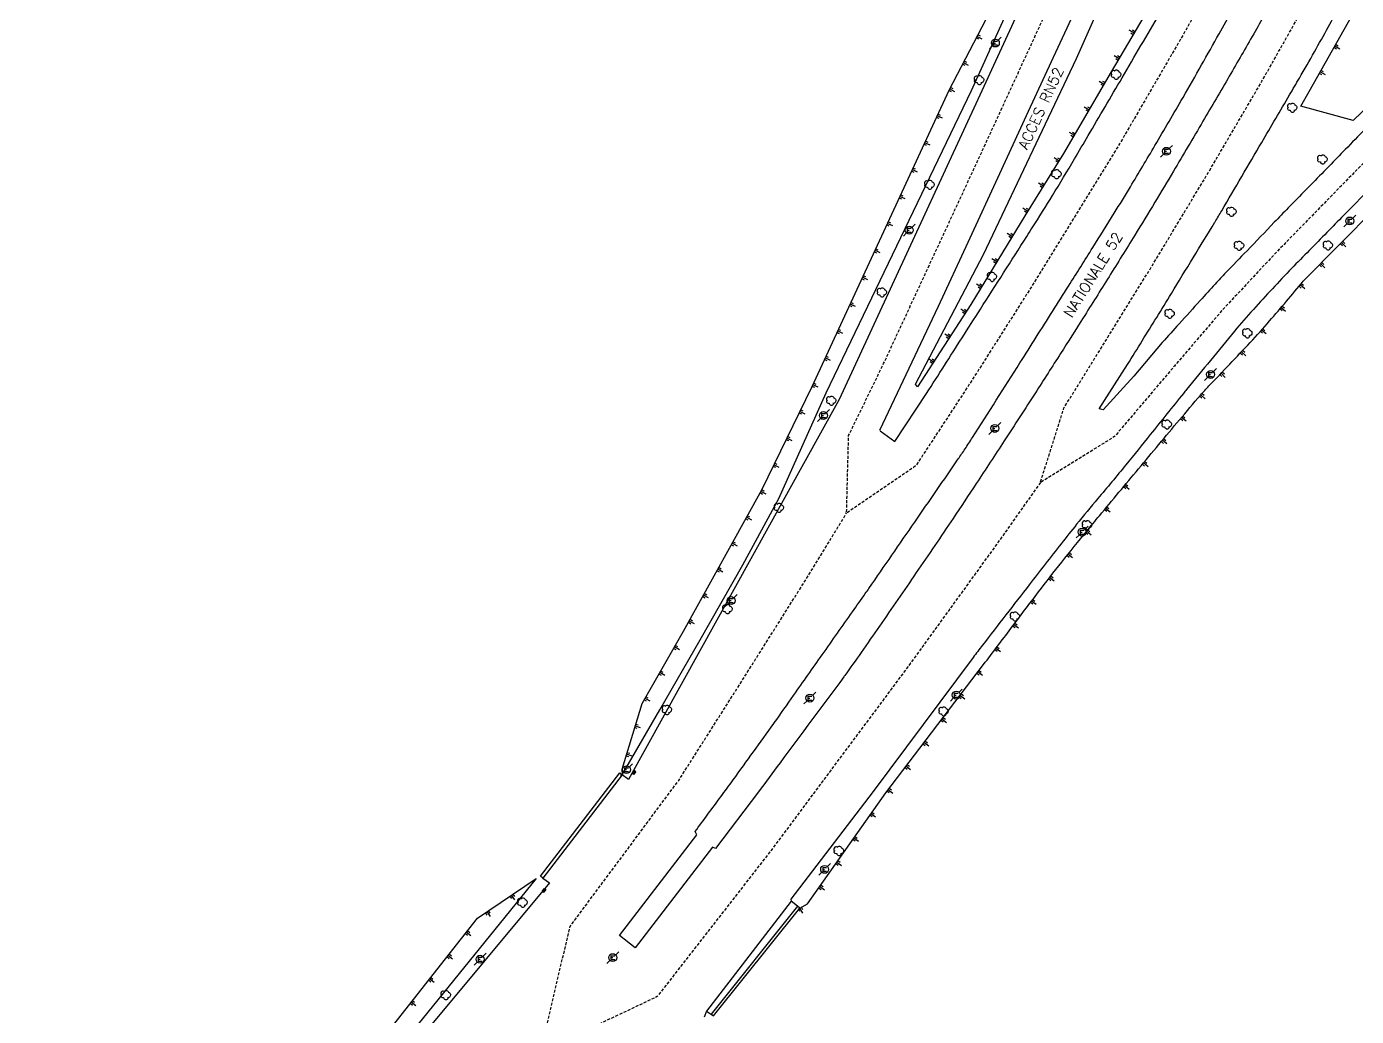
# Model space of a CAD drawing. Header units: millimetres. Extents: x 84999 to 86000, y 139000 to 140000.
# Drawn here: x 85635 to 85859.3, y 139668.2 to 139835.2 of the extents above; entities that cross this region are included whole.
import ezdxf
from ezdxf.enums import TextEntityAlignment as Align

# ---------------------------------------------------------------- set-up
doc = ezdxf.new("R2010")
doc.units = ezdxf.units.MM
doc.linetypes.add('DASHED', pattern=[0.75, 0.5, -0.25])
doc.layers.get('0').update_dxf_attribs({"linetype": 'CONTINUOUS'})
for name, color, linetype in [('W0001', 6, 'DASHED'), ('W0008', 7, 'CONTINUOUS'), ('W0120', 7, 'CONTINUOUS'), ('W0211', 2, 'CONTINUOUS'), ('W0300', 7, 'CONTINUOUS'), ('W0400', 7, 'CONTINUOUS'), ('W0471', 7, 'CONTINUOUS'), ('W0989', 7, 'CONTINUOUS')]:
    doc.layers.add(name, color=color, linetype=linetype)
doc.styles.get("Standard").update_dxf_attribs({"font": 'romans.shx', "width": 0.85})

# ---------------------------------------------------------------- blocks, each defined once
blk = doc.blocks.new('t211o')
at = {"color": 0, "linetype": 'Continuous'}
for p, q in [((-0.29, 0.5), (-0.29, 0)), ((0, 1), (0, 0)), ((0.29, 0.5), (0.29, 0))]:
    blk.add_line(p, q, dxfattribs=at)
blk = doc.blocks.new('T300')
for p, q in [((-0.8, 0.51), (-0.86, 0.34)), ((-0.86, 0.34), (-0.86, 0.17)), ((-0.86, 0.17), (-0.74, 0.06)), ((-0.69, 0.63), (-0.8, 0.51)), ((-0.8, -0.06), (-0.74, 0.06)), ((-0.74, 0.06), (-0.69, 0.11)), ((-0.57, 0.69), (-0.69, 0.63)), ((-0.46, 0.69), (-0.57, 0.69)), ((-0.29, 0.63), (-0.46, 0.69)), ((-0.29, 0.63), (-0.17, 0.74)), ((-0.23, 0.57), (-0.29, 0.63)), ((-0.17, 0.74), (-0.06, 0.8)), ((-0.06, 0.8), (0.06, 0.8)), ((0.06, 0.8), (0.23, 0.74)), ((0.23, 0.74), (0.34, 0.63)), ((0.34, 0.63), (0.4, 0.51)), ((0.46, 0.46), (0.34, 0.46)), ((0.4, 0.51), (0.4, 0.46)), ((0.57, 0.4), (0.46, 0.46)), ((0.57, 0.4), (0.69, 0.29)), ((0.69, 0.29), (0.74, 0.17)), ((0.74, 0.06), (0.69, -0.17)), ((0.74, 0.17), (0.74, 0.06)), ((-0.8, -0.17), (-0.8, -0.06)), ((-0.8, -0.23), (-0.8, -0.17)), ((-0.74, -0.34), (-0.8, -0.23)), ((-0.69, -0.4), (-0.74, -0.34)), ((-0.51, -0.46), (-0.69, -0.4)), ((-0.4, -0.46), (-0.51, -0.46)), ((-0.4, -0.46), (-0.34, -0.46)), ((-0.34, -0.46), (-0.34, -0.4)), ((-0.34, -0.51), (-0.34, -0.46)), ((-0.29, -0.63), (-0.34, -0.51)), ((-0.17, -0.74), (-0.29, -0.63)), ((-0.06, -0.8), (-0.17, -0.74)), ((0.06, -0.8), (-0.06, -0.8)), ((0.17, -0.74), (0.06, -0.8)), ((0.23, -0.69), (0.17, -0.74)), ((0.29, -0.46), (0.23, -0.46)), ((0.29, -0.63), (0.23, -0.69)), ((0.46, -0.4), (0.29, -0.46)), ((0.34, -0.51), (0.29, -0.63)), ((0.34, -0.51), (0.34, -0.46)), ((0.57, -0.34), (0.46, -0.4)), ((0.63, -0.29), (0.57, -0.34)), ((0.69, -0.17), (0.63, -0.29))]:
    blk.add_line(p, q)
blk = doc.blocks.new('T471')
for p, q in [((-0.333334, 0.333334), (-0.333334, -0.333334)), ((-0.333334, 0.333334), (0.333334, 0.333334)), ((-0.333334, 0), (0, 0)), ((0.500001, 0.500001), (1.000002, 1.000002)), ((-0.500001, -0.500001), (-1.000002, -1.000002)), ((-0.333334, -0.333334), (0.333334, -0.333334))]:
    blk.add_line(p, q)
blk.add_ellipse((0, 0), major_axis=(0.471405, 0.471405), ratio=1, start_param=5.4977871438, end_param=11.780972451)
blk = doc.blocks.new('T400')
for p, q in [((-0.15, 0.3), (0.15, 0.3)), ((-0.15, -0.25), (-0.15, 0.3)), ((-0.15, 0.15), (0.15, 0.15)), ((-0.15, 0), (0.15, 0)), ((0.15, 0.3), (0.15, -0.25)), ((-0.15, -0.15), (0.15, -0.15)), ((-0.15, -0.25), (-0.15, -0.3)), ((-0.15, -0.3), (0.15, -0.3)), ((0.15, -0.3), (0.15, -0.25))]:
    blk.add_line(p, q)

msp = doc.modelspace()

# ---------------------------------------------------------------- linework, layer by layer
at = {"layer": 'W0001', "flags": 128}
for points in [[(85989.25, 139922.19), (85950.15, 139891.7), (85939.41, 139883.29), (85929.85, 139875.59), (85919.86, 139867.22), (85912.32, 139860.79), (85904.64, 139854.09), (85895.88, 139846.28), (85886.92, 139838.05), (85877.39, 139829.02), (85866.29, 139818.09), (85855.97, 139807.54), (85845.77, 139797.1), (85836.82, 139787.5), (85828.62, 139777.94), (85818.52, 139766.04), (85806.03, 139758.29), (85810, 139770.87), (85817.46, 139782.91), (85824.67, 139794.53), (85834.75, 139811.26), (85843.38, 139825.99), (85853.63, 139844.14), (85859.76, 139855.3), (85859.45, 139870.81), (85847, 139864.02), (85841.72, 139854.57), (85830.43, 139834.41), (85819.39, 139815.44), (85803.94, 139790.42), (85794.82, 139776.06), (85785, 139761.09), (85773.34, 139753.15), (85773.68, 139766.25), (85779.59, 139778.37), (85794.88, 139811.34), (85806.61, 139836.81), (85817.13, 139860.05), (85825.4, 139877.89), (85827.64, 139882.88)], [(85806.03, 139758.29), (85798.98, 139748.34), (85784.12, 139727.8), (85760.6, 139696.21), (85741.39, 139671.55), (85721.72, 139662.21), (85726.71, 139683.39), (85745.02, 139708.02), (85754.94, 139723.63), (85767.05, 139742.84), (85773.34, 139753.15)]]:
    msp.add_lwpolyline(points, dxfattribs=at)
at = {"layer": 'W0008', "flags": 128}
for points in [[(85823.43, 139883.94), (85813.41, 139861.93), (85806.78, 139847.5), (85795.83, 139823.63), (85772.11, 139772.29), (85736.56, 139708.19), (85735.48, 139708.99)], [(85778.94, 139767.1), (85788.83, 139788.02), (85793.83, 139798.85), (85799.2, 139810.44), (85803.66, 139820.2), (85808.26, 139830.08), (85813.16, 139840.73), (85818.45, 139852.33), (85822.98, 139862.21), (85828.76, 139875.01), (85831.84, 139881.33)], [(85765.08, 139686.82), (85763.97, 139687.67)], [(85749.74, 139669.11), (85750.89, 139668.28)]]:
    msp.add_lwpolyline(points, dxfattribs=at)
for points in [[(85779, 139767), (85781.5, 139765.23), (85786.84, 139773.33, -0.000009), (85792.81, 139782.7, -0.000018), (85795.91, 139787.54, -0.000003), (85803.72, 139799.8, 0.000025), (85804.66, 139801.28, 0.00461), (85808.07, 139806.73, 0.00413), (85811.77, 139812.88, 0.000436), (85814.08, 139816.82, 0.000175), (85819.81, 139826.59, 0.000243), (85826.17, 139837.44, 0.000777), (85828.15, 139840.84, 0.008065), (85830.59, 139845.21, -0.004172), (85835.25, 139853.69, -0.004633), (85839.44, 139861.01, 0.007305), (85842.07, 139865.67, 0.005979), (85844.63, 139870.5, -0.039965), (85847.75, 139875.81, -0.001671)], [(85860.74, 139817.86, 0.000618), (85857.45, 139814.48, -0.000746), (85854.73, 139811.68, -0.000565), (85853.85, 139810.78, 0.000083), (85847.82, 139804.63, 0.002978), (85845.47, 139802.2, 0.001509), (85840.87, 139797.37, 0.007195), (85837.31, 139793.72, 0.006407), (85835.49, 139791.77, 0.000154), (85832.99, 139789.01, 0.000108), (85829.42, 139785.08, 0.005344), (85826.59, 139781.89), (85821.77, 139776.26), (85816.61, 139770.53), (85815.91, 139770.74), (85820.73, 139778.23, 0.000641), (85825.64, 139786.16, 0.001262), (85828.12, 139790.2, 0.000023), (85835.45, 139802.2, 0.003887), (85835.49, 139802.27, 0.000597), (85836.6, 139804.15, 0.000097), (85843.36, 139815.69, 0.000082), (85848.05, 139823.7, 0.000232), (85849.71, 139826.53, 0.004462), (85852.25, 139830.97, 0.002399), (85856.86, 139839.28, 0.000567)], [(85845.71, 139840.52, -0.002371), (85842, 139833.98, -0.001263), (85837.89, 139826.88, -0.001172), (85833.44, 139819.24, -0.001208), (85828.45, 139810.8, -0.00195), (85825.34, 139805.59, -0.002074), (85821.94, 139800.02, -0.001644), (85817.6, 139793.02, -0.001078), (85813.23, 139786.06, -0.001248), (85809.43, 139780.06, -0.001294), (85805.19, 139773.45, -0.001049), (85799.93, 139765.33, -0.001417), (85795.21, 139758.13, -0.001722), (85791.3, 139752.23, -0.002114), (85788.21, 139747.65, -0.001055), (85781.97, 139738.53, -0.001811), (85775.79, 139729.61, -0.004123), (85773.03, 139725.72, -0.002864), (85772.85, 139725.48, -0.000047), (85762.11, 139710.98, -0.001649), (85758.46, 139706.08), (85751.25, 139696.51), (85750.7, 139696.79), (85737.68, 139679.8), (85735.06, 139681.86), (85748.09, 139698.82), (85747.79, 139699.4, 0.001151), (85752.13, 139705.27, 0.002377), (85754.22, 139708.12, 0.000033), (85761.07, 139717.62, 0.002659), (85761.15, 139717.73, 0.000815), (85764.41, 139722.38, -0.000552), (85769.23, 139729.23, -0.000501), (85774.34, 139736.48, 0.001191), (85776.49, 139739.54, 0.001496), (85777.11, 139740.43, 0.00012), (85784.84, 139751.62, 0.000449), (85792.17, 139762.27, 0.002839), (85793.32, 139763.96, 0.005734), (85794.59, 139765.91, 0.000897), (85802.58, 139778.48, 0.000101), (85808.07, 139787.16, 0.000206), (85810.78, 139791.44, 0.000882), (85814.87, 139797.94, 0.000992), (85818.48, 139803.73, 0.003543), (85821.2, 139808.19, 0.002287), (85825.34, 139815.14, 0.001948), (85830.09, 139823.28, 0.002916), (85833.21, 139828.75, 0.000352), (85836.17, 139834.01, 0.000232), (85840.65, 139842, 0.000297)], [(85866.02, 139812.4, -0.000044), (85857.15, 139803.34, -0.000485), (85854.36, 139800.49, -0.000227), (85848.37, 139794.41, 0.003341), (85841.95, 139787.51, 0.013057), (85838.77, 139783.84, 0.000115), (85830.67, 139773.97, 0.001764), (85830.15, 139773.33, 0.001295), (85824.56, 139766.38, -0.001763), (85820.45, 139761.28, -0.006002), (85815.7, 139755.57, 0.007952), (85812.14, 139751.25, 0.002446), (85809.53, 139747.96, 0.001172), (85804.15, 139741.05, 0.000778), (85796.25, 139730.83, 0.003873), (85794.69, 139728.77), (85777.81, 139706.13), (85763.95, 139687.97), (85763.97, 139687.67), (85749.74, 139669.11), (85749.32, 139668.09)], [(85722.12, 139691.55), (85723.22, 139690.77), (85701.71, 139664.85), (85689.33, 139649.69), (85678.65, 139636.71), (85666.61, 139622.02, -0.008386), (85665.63, 139620.87, -0.001171), (85658.47, 139612.75, -0.000987), (85655.29, 139609.17, 0.003968), (85651.76, 139605.18, -0.000237)]]:
    msp.add_lwpolyline(points, format="xyb", dxfattribs=at)
at = {"layer": 'W0120', "flags": 128}
for points in [[(85721.72, 139691.86), (85735.09, 139709.3), (85735.09, 139709.3), (85735.48, 139708.99), (85722.12, 139691.55)], [(85750.89, 139668.28), (85765.48, 139686.49), (85765.08, 139686.81), (85750.49, 139668.61)]]:
    msp.add_lwpolyline(points, close=True, dxfattribs=at)
at = {"layer": 'W0211', "flags": 128}
for points in [[(85985.39, 139927.15), (85938.07, 139889.43), (85926.32, 139880.72), (85916.19, 139871.42), (85906.9, 139863.57), (85895.84, 139854.77), (85874.82, 139834.78), (85858.8, 139819.37), (85849.96, 139821.81), (85851.34, 139824.25), (85859.94, 139839.5), (85866.41, 139851.09), (85872.96, 139862.36)], [(85820.15, 139885.7), (85819.84, 139880.6), (85812.74, 139863.27), (85809.56, 139859.13), (85807.19, 139855.55), (85805.21, 139852.55), (85790.56, 139824.42), (85767.47, 139774.43), (85759, 139757.02), (85745.8, 139733.14), (85738.78, 139720.96), (85735.42, 139709.89), (85735.48, 139708.99), (85741.87, 139719.96), (85748.67, 139731.75), (85755.84, 139744.41), (85761.89, 139755.59), (85769.91, 139773.41), (85794.38, 139824.42), (85809.41, 139857.57), (85809.56, 139859.13)], [(85845.95, 139876.05), (85840.49, 139866.64), (85833.44, 139854.44), (85826.37, 139841.91), (85817.98, 139827.56), (85809.93, 139813.78), (85803.39, 139803.27), (85794.3, 139788.35), (85785.28, 139774.46), (85784.96, 139774.86), (85796.41, 139796.76), (85812.14, 139829.85), (85834.14, 139879.53)], [(85624.46, 139584.67), (85646.27, 139605.75), (85648.21, 139607.97), (85663.37, 139625.25), (85686.8, 139653.93), (85711.08, 139684.8), (85720.99, 139691.48), (85702.72, 139668.91), (85688.58, 139651.56), (85677.15, 139637.57), (85665.07, 139623.35), (85657.07, 139613.79), (85650.43, 139606.31)]]:
    msp.add_lwpolyline(points, dxfattribs=at)
msp.add_lwpolyline([(85765.48, 139686.49), (85766.75, 139687.22), (85779.93, 139705.94), (85796.45, 139727.58, 0.002374), (85801.03, 139733.64, -0.002317), (85805.72, 139739.84, -0.004597), (85809.62, 139744.85, -0.004321), (85813.86, 139750.11, -0.001336), (85815.99, 139752.69, -0.000434), (85822.57, 139760.59, -0.001273), (85829.48, 139768.86, -0.002498), (85833.04, 139773.04, -0.013763), (85834.46, 139774.59, 0.002858), (85841.42, 139781.94, 0.009871), (85844.67, 139785.55, 0.005464), (85850.35, 139792.24), (85868.64, 139810.73), (85883.16, 139825.12), (85908.1, 139847.32), (85934.81, 139871.37), (85955.94, 139887.31)], format="xyb", dxfattribs=at)

# ---------------------------------------------------------------- block references
at = {"layer": 'W0211'}
for p, rotation in [((85795.33, 139833.57), 242.4922396718486), ((85821.83, 139834.15), 59.66276002472154), ((85855.67, 139831.93), 240.5584854365665), ((85793.02, 139829.14), 242.4922396714128), ((85819.31, 139829.83), 59.66276002465299), ((85853.22, 139827.57), 240.5584854366173), ((85790.71, 139824.7), 242.4922396716496), ((85816.79, 139825.52), 59.73073878904284), ((85788.6, 139820.17), 245.2050916501298), ((85814.27, 139821.2), 59.73073878901681), ((85786.5, 139815.63), 245.2050916504489), ((85811.75, 139816.88), 59.73073878890617), ((85809.19, 139812.58), 58.10900873785494), ((85784.4, 139811.09), 245.2050916503131), ((85806.55, 139808.34), 58.10900873774385), ((85782.31, 139806.55), 245.2050916500602), ((85803.91, 139804.09), 58.10900873810746), ((85780.21, 139802.01), 245.2050916504002), ((85801.3, 139799.83), 58.65115913582471), ((85856.81, 139798.77), 225.3050714372143), ((85778.11, 139797.47), 245.2050916501371), ((85798.7, 139795.56), 58.6511591359056), ((85853.29, 139795.22), 225.3050714376303), ((85776.02, 139792.93), 245.2050916503766), ((85796.1, 139791.29), 58.65115913542175), ((85849.83, 139791.62), 230.2357374207201), ((85773.92, 139788.4), 245.2050916503439), ((85793.46, 139787.04), 56.98115434392552), ((85846.61, 139787.79), 229.5223607428266), ((85771.82, 139783.86), 245.2050916506012), ((85790.73, 139782.85), 56.98115434343772), ((85843.33, 139784.02), 228.1513950407216), ((85839.93, 139780.35), 226.696198543324), ((85769.72, 139779.32), 245.2050916503156), ((85788.01, 139778.66), 56.98115434345794), ((85836.49, 139776.72), 226.3726106439719), ((85767.63, 139774.78), 245.2050916501464), ((85833.07, 139773.07), 229.2656247883775), ((85765.45, 139770.28), 244.0782681337969), ((85829.83, 139769.27), 229.8524025048943), ((85763.26, 139765.78), 244.0782681339645), ((85826.61, 139765.44), 230.029250845063), ((85761.08, 139761.28), 244.0782681337471), ((85823.41, 139761.6), 230.1645998955975), ((85820.21, 139757.76), 230.2358300594), ((85758.88, 139756.79), 241.0683028279526), ((85817.01, 139753.92), 230.2842307695079), ((85756.46, 139752.42), 241.0683028279522), ((85813.82, 139750.06), 230.6146462904804), ((85754.04, 139748.04), 241.0683028280739), ((85810.68, 139746.18), 231.3474612865014), ((85751.62, 139743.67), 241.0683028280129), ((85807.58, 139742.25), 232.1441271414816), ((85749.2, 139739.29), 241.0683028280813), ((85804.54, 139738.29), 232.7830547044443), ((85746.79, 139734.91), 241.0683028280258), ((85801.52, 139734.29), 233.1245109574097), ((85744.32, 139730.56), 240.0248061067641), ((85798.52, 139730.3), 232.8814872027806), ((85741.82, 139726.23), 240.0248061064619), ((85795.49, 139726.32), 232.6367464383843), ((85739.32, 139721.9), 240.0248061064835), ((85792.46, 139722.35), 232.6367464389306), ((85737.65, 139717.21), 253.1383969638874), ((85789.42, 139718.37), 232.6367464385932), ((85736.2, 139712.43), 253.1383969638635), ((85786.39, 139714.4), 232.6367464382559), ((85783.35, 139710.42), 232.6367464382559), ((85780.32, 139706.45), 232.6367464382559), ((85777.42, 139702.38), 234.8578399209032), ((85774.54, 139698.29), 234.8578399203141), ((85771.67, 139694.2), 234.8578399206341), ((85768.79, 139690.11), 234.8578399206341), ((85716.85, 139688.68), 213.9671370177595), ((85712.7, 139685.89), 213.9671370180637), ((85765.48, 139686.49), 209.8109156204161), ((85709.2, 139682.4), 231.8095832689108), ((85706.11, 139678.47), 231.809583269197), ((85703.01, 139674.54), 231.8095832688609), ((85699.92, 139670.61), 231.8095832689002)]:
    msp.add_blockref('t211o', p, dxfattribs=dict(at, rotation=rotation))
at = {"layer": 'W0300'}
for p in [(85818.83, 139827.1), (85795.74, 139826.19), (85848.54, 139821.5), (85853.64, 139812.79), (85787.36, 139808.51), (85808.77, 139810.32), (85838.28, 139803.95), (85839.57, 139798.23), (85854.56, 139798.28), (85797.89, 139792.98), (85779.33, 139790.35), (85827.87, 139786.76), (85840.97, 139783.47), (85770.79, 139772.08), (85827.38, 139768.07), (85761.98, 139754.02), (85813.95, 139751.11), (85753.28, 139736.92), (85801.76, 139735.67), (85743.08, 139719.91), (85789.73, 139719.64), (85772.07, 139696.11), (85718.72, 139687.4), (85705.78, 139671.78)]:
    msp.add_blockref('T300', p, dxfattribs=at)
at = {"layer": 'W0400'}
for p, rotation in [((85737.48, 139709.33), 140.50967008955), ((85722.33, 139689.47), 320.30612275239)]:
    msp.add_blockref('T400', p, dxfattribs=dict(at, rotation=rotation))
at = {"layer": 'W0471'}
for p in [(85798.43, 139832.45), (85827.29, 139814.18), (85858.2, 139802.42), (85783.91, 139800.87), (85834.73, 139776.52), (85769.43, 139769.6), (85798.34, 139767.42), (85813.06, 139749.93), (85753.87, 139738.37), (85767.15, 139721.92), (85791.84, 139722.42), (85736.22, 139709.84), (85769.64, 139693.02), (85733.9, 139678.12), (85711.53, 139677.85)]:
    msp.add_blockref('T471', p, dxfattribs=at)

# ---------------------------------------------------------------- texts
at = {"layer": 'W0989'}
for s, rotation, p in [('ACCES RN52', 65.2692, (85806.1, 139821.45)), ('NATIONALE 52', 58.0243, (85814.9, 139793.36))]:
    msp.add_text(s, height=1.75, rotation=rotation, dxfattribs=at).set_placement(p, align=Align.MIDDLE)

doc.saveas('drawing.dxf')
